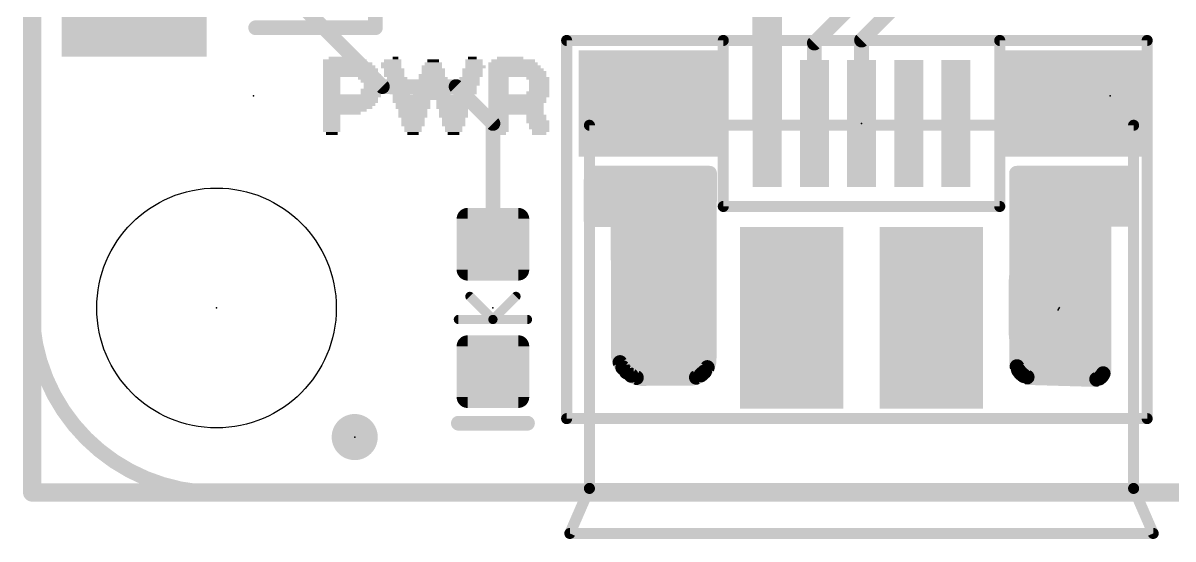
# Model space of a CAD drawing. Extents: x -33 to 53.6, y -19.6 to 58.5.
# Drawn here: x -0.13 to 15.72, y -0.64 to 6.46 of the extents above; entities that cross this region are included whole.
import ezdxf

# ---------------------------------------------------------------- set-up
doc = ezdxf.new("R2010")
doc.units = 0
for name, color, linetype in [('1', 12, 'CONTINUOUS'), ('16', 132, 'CONTINUOUS'), ('19', 53, 'CONTINUOUS'), ('20', 31, 'CONTINUOUS'), ('21', 41, 'CONTINUOUS'), ('23', 53, 'CONTINUOUS'), ('24', 53, 'CONTINUOUS'), ('51', 53, 'CONTINUOUS')]:
    doc.layers.add(name, color=color, linetype=linetype)

# ---------------------------------------------------------------- blocks, each defined once
blk = doc.blocks.new('RECT160000X160000R30')
at = {"const_width": 0.15}
blk.add_lwpolyline([(0.425, -0.35), (0.425, 0.35, 0.4142), (0.35, 0.425), (-0.35, 0.425, 0.4142), (-0.425, 0.35), (-0.425, -0.35, 0.4142), (-0.35, -0.425), (0.35, -0.425, 0.4142)], format="xyb", close=True, dxfattribs=at)
blk.add_solid([(-0.3754, -0.3754), (0.3754, -0.3754), (-0.3754, 0.3754), (0.3754, 0.3754)])
blk = doc.blocks.new('PIE')
at = {"const_width": 0.5}
blk.add_lwpolyline([(0, -0.25, 1), (0, 0.25, 1), (0, -0.25)], format="xyb", dxfattribs=at)
blk = doc.blocks.new('RECT')
blk.add_solid([(-0.5, -0.5), (0.5, -0.5), (-0.5, 0.5), (0.5, 0.5)])
blk = doc.blocks.new('RECT336000X224000R100')
at = {"const_width": 0.7}
blk.add_lwpolyline([(0.7, 0), (0.7, 0, 0.4142), (0.35, 0.35), (-0.35, 0.35, 0.4142), (-0.7, 0), (-0.7, 0, 0.4142), (-0.35, -0.35), (0.35, -0.35, 0.4142)], format="xyb", close=True, dxfattribs=at)
blk.add_solid([(-0.3754, -0.0254), (0.3754, -0.0254), (-0.3754, 0.0254), (0.3754, 0.0254)])
blk = doc.blocks.new('RECT240000X176000R100')
at = {"const_width": 0.55}
blk.add_lwpolyline([(0.475, 0), (0.475, 0, 0.4142), (0.2, 0.275), (-0.2, 0.275, 0.4142), (-0.475, 0), (-0.475, 0, 0.4142), (-0.2, -0.275), (0.2, -0.275, 0.4142)], format="xyb", close=True, dxfattribs=at)
blk.add_solid([(-0.2254, -0.0254), (0.2254, -0.0254), (-0.2254, 0.0254), (0.2254, 0.0254)])
blk = doc.blocks.new('RECT208000X160000R100')
at = {"const_width": 0.5}
blk.add_lwpolyline([(0.4, 0), (0.4, 0, 0.4142), (0.15, 0.25), (-0.15, 0.25, 0.4142), (-0.4, 0), (-0.4, 0, 0.4142), (-0.15, -0.25), (0.15, -0.25, 0.4142)], format="xyb", close=True, dxfattribs=at)
blk.add_solid([(-0.1754, -0.0254), (0.1754, -0.0254), (-0.1754, 0.0254), (0.1754, 0.0254)])

msp = doc.modelspace()

# ---------------------------------------------------------------- linework, layer by layer
at = {"layer": '1'}
for points, const_width in [([(0, 53.213), (0, 0)], 0.254), ([(10.78, 6.1872), (12.5984, 8.0056)], 0.2032), ([(4.826, 5.588), (2.54, 7.874)], 0.2032), ([(11.43, 6.2276), (13.0302, 7.8278)], 0.2032), ([(10.13, 5.08), (10.13, 6.731)], 0.4064), ([(7.366, 6.223), (9.525, 6.223)], 0.1524), ([(7.366, 1.016), (7.366, 6.223)], 0.1524), ([(9.525, 6.223), (9.525, 3.937)], 0.1524), ([(10.78, 5.08), (10.78, 6.1872)], 0.2032), ([(11.43, 5.08), (11.43, 6.2276)], 0.2032), ([(13.335, 3.937), (13.335, 6.223)], 0.1524), ([(13.335, 6.223), (15.367, 6.223)], 0.1524), ([(15.367, 6.223), (15.367, 1.016)], 0.1524), ([(5.842, 5.588), (4.826, 5.588)], 0.2032), ([(6.35, 5.08), (5.842, 5.588)], 0.2032), ([(6.35, 3.417), (6.35, 5.08)], 0.2032), ([(7.705, 4.395), (7.7, 3.755)], 0.2032), ([(9.335, 4.395), (7.705, 4.395)], 0.2032), ([(9.33, 1.855), (9.335, 4.395)], 0.2032), ([(13.567, 1.785), (13.567, 4.395)], 0.2032), ([(13.567, 4.395), (15.148, 4.395)], 0.2032), ([(15.148, 4.395), (15.148, 3.76)], 0.2032), ([(7.704, 4.2672), (9.3347, 4.2672)], 0.2032), ([(13.567, 4.2672), (15.148, 4.2672)], 0.2032), ([(7.7024, 4.064), (9.3343, 4.064)], 0.2032), ([(13.567, 4.064), (15.148, 4.064)], 0.2032), ([(9.525, 3.937), (13.335, 3.937)], 0.1524), ([(7.7, 3.755), (8.075, 3.755)], 0.2032), ([(7.7008, 3.8608), (9.3339, 3.8608)], 0.2032), ([(8.075, 3.755), (8.08, 1.865)], 0.2032), ([(13.567, 3.8608), (15.148, 3.8608)], 0.2032), ([(15.148, 3.76), (14.77, 3.76)], 0.2032), ([(14.77, 3.76), (14.77, 1.675)], 0.2032), ([(8.0753, 3.6576), (9.3335, 3.6576)], 0.2032), ([(13.567, 3.6576), (14.77, 3.6576)], 0.2032), ([(8.0758, 3.4544), (9.3331, 3.4544)], 0.2032), ([(13.567, 3.4544), (14.77, 3.4544)], 0.2032), ([(8.0763, 3.2512), (9.3327, 3.2512)], 0.2032), ([(13.567, 3.2512), (14.77, 3.2512)], 0.2032), ([(8.0769, 3.048), (9.3323, 3.048)], 0.2032), ([(13.567, 3.048), (14.77, 3.048)], 0.2032), ([(8.0774, 2.8448), (9.3319, 2.8448)], 0.2032), ([(13.567, 2.8448), (14.77, 2.8448)], 0.2032), ([(8.0779, 2.6416), (9.3315, 2.6416)], 0.2032), ([(13.567, 2.6416), (14.77, 2.6416)], 0.2032), ([(8.0785, 2.4384), (9.3311, 2.4384)], 0.2032), ([(13.567, 2.4384), (14.77, 2.4384)], 0.2032), ([(8.079, 2.2352), (9.3307, 2.2352)], 0.2032), ([(13.567, 2.2352), (14.77, 2.2352)], 0.2032), ([(8.0796, 2.032), (9.3303, 2.032)], 0.2032), ([(13.567, 2.032), (14.77, 2.032)], 0.2032), ([(8.08, 1.865), (8.101, 1.7885)], 0.2032), ([(8.0899, 1.8288), (9.3285, 1.8288)], 0.2032), ([(9.3261, 1.7857), (9.33, 1.855)], 0.2032), ([(13.567, 1.8288), (14.77, 1.8288)], 0.2032), ([(8.101, 1.7885), (8.1385, 1.7186)], 0.2032), ([(8.1385, 1.7186), (8.1906, 1.6588)], 0.2032), ([(8.1906, 1.6588), (8.2548, 1.6121)], 0.2032), ([(9.2148, 1.6155), (9.2665, 1.6618)], 0.2032), ([(9.2665, 1.6618), (9.3045, 1.7198)], 0.2032), ([(9.3045, 1.7198), (9.3261, 1.7857)], 0.2032), ([(13.573, 1.7327), (13.567, 1.785)], 0.2032), ([(13.5922, 1.6838), (13.573, 1.7327)], 0.2032), ([(13.6235, 1.6415), (13.5922, 1.6838)], 0.2032), ([(14.77, 1.675), (14.7605, 1.6353)], 0.2032), ([(8.2362, 1.6256), (9.2261, 1.6256)], 0.2032), ([(8.2548, 1.6121), (8.3277, 1.5808)], 0.2032), ([(8.3277, 1.5808), (8.4057, 1.5665)], 0.2032), ([(8.4057, 1.5665), (8.485, 1.57)], 0.2032), ([(8.485, 1.57), (9.085, 1.57)], 0.2032), ([(9.085, 1.57), (9.1529, 1.5842)], 0.2032), ([(9.1529, 1.5842), (9.2148, 1.6155)], 0.2032), ([(13.6647, 1.6087), (13.6235, 1.6415)], 0.2032), ([(13.6435, 1.6256), (14.7546, 1.6256)], 0.2032), ([(13.713, 1.5878), (13.6647, 1.6087)], 0.2032), ([(13.765, 1.58), (13.713, 1.5878)], 0.2032), ([(14.63, 1.555), (13.765, 1.58)], 0.2032), ([(14.6707, 1.5583), (14.63, 1.555)], 0.2032), ([(14.7083, 1.574), (14.6707, 1.5583)], 0.2032), ([(14.7393, 1.6005), (14.7083, 1.574)], 0.2032), ([(14.7605, 1.6353), (14.7393, 1.6005)], 0.2032), ([(15.367, 1.016), (7.366, 1.016)], 0.1524), ([(0, 0), (22.86, 0)], 0.254)]:
    msp.add_lwpolyline(points, dxfattribs=dict(at, const_width=const_width))
for points, const_width in [([(7.366, 6.2611, 1), (7.366, 6.1849)], 0.0762), ([(7.4041, 6.223, 1), (7.3279, 6.223)], 0.0762), ([(9.5631, 6.223, 1), (9.4869, 6.223)], 0.0762), ([(9.525, 6.1849, 1), (9.525, 6.2611)], 0.0762), ([(10.8308, 6.1872, 1), (10.7292, 6.1872)], 0.1016), ([(10.7441, 6.2231, 1), (10.8159, 6.1513)], 0.1016), ([(11.4808, 6.2276, 1), (11.3792, 6.2276)], 0.1016), ([(11.3941, 6.2635, 1), (11.4659, 6.1917)], 0.1016), ([(13.3731, 6.223, 1), (13.2969, 6.223)], 0.0762), ([(13.335, 6.2611, 1), (13.335, 6.1849)], 0.0762), ([(15.4051, 6.223, 1), (15.3289, 6.223)], 0.0762), ([(15.367, 6.1849, 1), (15.367, 6.2611)], 0.0762), ([(4.826, 5.6388, 1), (4.826, 5.5372)], 0.1016), ([(4.7901, 5.5521, 1), (4.8619, 5.6239)], 0.1016), ([(5.8779, 5.6239, 1), (5.8061, 5.5521)], 0.1016), ([(5.842, 5.5372, 1), (5.842, 5.6388)], 0.1016), ([(6.4008, 5.08, 1), (6.2992, 5.08)], 0.1016), ([(6.3141, 5.0441, 1), (6.3859, 5.1159)], 0.1016), ([(10.0284, 5.08, 1), (10.2316, 5.08)], 0.2032), ([(10.7292, 5.08, 1), (10.8308, 5.08)], 0.1016), ([(11.3792, 5.08, 1), (11.4808, 5.08)], 0.1016), ([(7.7558, 4.3946, 1), (7.6542, 4.3954)], 0.1016), ([(7.705, 4.4458, 1), (7.705, 4.3442)], 0.1016), ([(9.3858, 4.3949, 1), (9.2842, 4.3951)], 0.1016), ([(9.335, 4.3442, 1), (9.335, 4.4458)], 0.1016), ([(13.6178, 4.395, 1), (13.5162, 4.395)], 0.1016), ([(13.567, 4.4458, 1), (13.567, 4.3442)], 0.1016), ([(15.1988, 4.395, 1), (15.0972, 4.395)], 0.1016), ([(15.148, 4.3442, 1), (15.148, 4.4458)], 0.1016), ([(7.704, 4.318, 1), (7.704, 4.2164)], 0.1016), ([(9.3347, 4.2164, 1), (9.3347, 4.318)], 0.1016), ([(13.567, 4.318, 1), (13.567, 4.2164)], 0.1016), ([(15.148, 4.2164, 1), (15.148, 4.318)], 0.1016), ([(7.7024, 4.1148, 1), (7.7024, 4.0132)], 0.1016), ([(9.3343, 4.0132, 1), (9.3343, 4.1148)], 0.1016), ([(13.567, 4.1148, 1), (13.567, 4.0132)], 0.1016), ([(15.148, 4.0132, 1), (15.148, 4.1148)], 0.1016), ([(9.525, 3.9751, 1), (9.525, 3.8989)], 0.0762), ([(9.4869, 3.937, 1), (9.5631, 3.937)], 0.0762), ([(13.2969, 3.937, 1), (13.3731, 3.937)], 0.0762), ([(13.335, 3.8989, 1), (13.335, 3.9751)], 0.0762), ([(7.7, 3.8058, 1), (7.7, 3.7042)], 0.1016), ([(7.6492, 3.7554, 1), (7.7508, 3.7546)], 0.1016), ([(7.7008, 3.9116, 1), (7.7008, 3.81)], 0.1016), ([(8.1258, 3.7551, 1), (8.0242, 3.7549)], 0.1016), ([(8.075, 3.7042, 1), (8.075, 3.8058)], 0.1016), ([(9.3339, 3.81, 1), (9.3339, 3.9116)], 0.1016), ([(13.567, 3.9116, 1), (13.567, 3.81)], 0.1016), ([(14.77, 3.8108, 1), (14.77, 3.7092)], 0.1016), ([(14.8208, 3.76, 1), (14.7192, 3.76)], 0.1016), ([(15.0972, 3.76, 1), (15.1988, 3.76)], 0.1016), ([(15.148, 3.81, 1), (15.148, 3.9116)], 0.1016), ([(15.148, 3.7092, 1), (15.148, 3.8108)], 0.1016), ([(8.0753, 3.7084, 1), (8.0753, 3.6068)], 0.1016), ([(9.3335, 3.6068, 1), (9.3335, 3.7084)], 0.1016), ([(13.567, 3.7084, 1), (13.567, 3.6068)], 0.1016), ([(14.77, 3.6068, 1), (14.77, 3.7084)], 0.1016), ([(8.0758, 3.5052, 1), (8.0758, 3.4036)], 0.1016), ([(9.3331, 3.4036, 1), (9.3331, 3.5052)], 0.1016), ([(13.567, 3.5052, 1), (13.567, 3.4036)], 0.1016), ([(14.77, 3.4036, 1), (14.77, 3.5052)], 0.1016), ([(6.2992, 3.417, 1), (6.4008, 3.417)], 0.1016), ([(8.0763, 3.302, 1), (8.0763, 3.2004)], 0.1016), ([(9.3327, 3.2004, 1), (9.3327, 3.302)], 0.1016), ([(13.567, 3.302, 1), (13.567, 3.2004)], 0.1016), ([(14.77, 3.2004, 1), (14.77, 3.302)], 0.1016), ([(8.0769, 3.0988, 1), (8.0769, 2.9972)], 0.1016), ([(9.3323, 2.9972, 1), (9.3323, 3.0988)], 0.1016), ([(13.567, 3.0988, 1), (13.567, 2.9972)], 0.1016), ([(14.77, 2.9972, 1), (14.77, 3.0988)], 0.1016), ([(8.0774, 2.8956, 1), (8.0774, 2.794)], 0.1016), ([(9.3319, 2.794, 1), (9.3319, 2.8956)], 0.1016), ([(13.567, 2.8956, 1), (13.567, 2.794)], 0.1016), ([(14.77, 2.794, 1), (14.77, 2.8956)], 0.1016), ([(8.0779, 2.6924, 1), (8.0779, 2.5908)], 0.1016), ([(9.3315, 2.5908, 1), (9.3315, 2.6924)], 0.1016), ([(13.567, 2.6924, 1), (13.567, 2.5908)], 0.1016), ([(14.77, 2.5908, 1), (14.77, 2.6924)], 0.1016), ([(8.0785, 2.4892, 1), (8.0785, 2.3876)], 0.1016), ([(9.3311, 2.3876, 1), (9.3311, 2.4892)], 0.1016), ([(13.567, 2.4892, 1), (13.567, 2.3876)], 0.1016), ([(14.77, 2.3876, 1), (14.77, 2.4892)], 0.1016), ([(8.079, 2.286, 1), (8.079, 2.1844)], 0.1016), ([(9.3307, 2.1844, 1), (9.3307, 2.286)], 0.1016), ([(13.567, 2.286, 1), (13.567, 2.1844)], 0.1016), ([(14.77, 2.1844, 1), (14.77, 2.286)], 0.1016), ([(8.0796, 2.0828, 1), (8.0796, 1.9812)], 0.1016), ([(9.3303, 1.9812, 1), (9.3303, 2.0828)], 0.1016), ([(13.567, 2.0828, 1), (13.567, 1.9812)], 0.1016), ([(14.77, 1.9812, 1), (14.77, 2.0828)], 0.1016), ([(8.129, 1.8785, 1), (8.031, 1.8515)], 0.1016), ([(8.0292, 1.8649, 1), (8.1308, 1.8651)], 0.1016), ([(8.0899, 1.8796, 1), (8.0899, 1.778)], 0.1016), ([(9.2792, 1.8551, 1), (9.3808, 1.8549)], 0.1016), ([(9.3807, 1.8522, 1), (9.2793, 1.8578)], 0.1016), ([(9.3285, 1.778, 1), (9.3285, 1.8796)], 0.1016), ([(13.567, 1.8796, 1), (13.567, 1.778)], 0.1016), ([(14.77, 1.778, 1), (14.77, 1.8796)], 0.1016), ([(8.1458, 1.8125, 1), (8.0562, 1.7645)], 0.1016), ([(8.052, 1.775, 1), (8.15, 1.802)], 0.1016), ([(8.1768, 1.752, 1), (8.1002, 1.6852)], 0.1016), ([(8.0938, 1.6946, 1), (8.1833, 1.7426)], 0.1016), ([(8.2206, 1.6998, 1), (8.1607, 1.6177)], 0.1016), ([(9.3004, 1.6239, 1), (9.2327, 1.6996)], 0.1016), ([(9.2562, 1.7357, 1), (9.3528, 1.704)], 0.1016), ([(9.347, 1.692, 1), (9.262, 1.7476)], 0.1016), ([(9.2754, 1.7886, 1), (9.3769, 1.7829)], 0.1016), ([(9.3744, 1.7699, 1), (9.2779, 1.8016)], 0.1016), ([(13.6175, 1.7908, 1), (13.5165, 1.7792)], 0.1016), ([(13.5162, 1.785, 1), (13.6178, 1.785)], 0.1016), ([(13.6202, 1.7514, 1), (13.5257, 1.7141)], 0.1016), ([(13.5225, 1.727, 1), (13.6234, 1.7385)], 0.1016), ([(13.6331, 1.714, 1), (13.5514, 1.6536)], 0.1016), ([(13.545, 1.6652, 1), (13.6395, 1.7024)], 0.1016), ([(14.8194, 1.6632, 1), (14.7206, 1.6868)], 0.1016), ([(8.1524, 1.6254, 1), (8.2289, 1.6922)], 0.1016), ([(8.2362, 1.6764, 1), (8.2362, 1.5748)], 0.1016), ([(8.2748, 1.6588, 1), (8.2348, 1.5654)], 0.1016), ([(8.2249, 1.571, 1), (8.2847, 1.6531)], 0.1016), ([(8.3368, 1.6308, 1), (8.3186, 1.5308)], 0.1016), ([(8.3077, 1.5341, 1), (8.3477, 1.6275)], 0.1016), ([(8.4035, 1.6173, 1), (8.408, 1.5158)], 0.1016), ([(8.3966, 1.5166, 1), (8.4149, 1.6165)], 0.1016), ([(8.485, 1.6208, 1), (8.485, 1.5192)], 0.1016), ([(8.4872, 1.5192, 1), (8.4828, 1.6208)], 0.1016), ([(9.0746, 1.6197, 1), (9.0954, 1.5203)], 0.1016), ([(9.085, 1.5192, 1), (9.085, 1.6208)], 0.1016), ([(9.13, 1.6295, 1), (9.1758, 1.5389)], 0.1016), ([(9.1633, 1.5345, 1), (9.1425, 1.6339)], 0.1016), ([(9.181, 1.6534, 1), (9.2487, 1.5776)], 0.1016), ([(9.2377, 1.5702, 1), (9.1919, 1.6608)], 0.1016), ([(9.224, 1.6896, 1), (9.309, 1.634)], 0.1016), ([(9.2261, 1.5748, 1), (9.2261, 1.6764)], 0.1016), ([(13.6552, 1.6813, 1), (13.5919, 1.6017)], 0.1016), ([(13.5827, 1.6113, 1), (13.6644, 1.6717)], 0.1016), ([(13.6435, 1.6764, 1), (13.6435, 1.5748)], 0.1016), ([(13.685, 1.6553, 1), (13.6445, 1.5622)], 0.1016), ([(13.6331, 1.569, 1), (13.6963, 1.6485)], 0.1016), ([(13.7205, 1.638, 1), (13.7055, 1.5375)], 0.1016), ([(13.6927, 1.5412, 1), (13.7332, 1.6344)], 0.1016), ([(13.7665, 1.6308, 1), (13.7635, 1.5292)], 0.1016), ([(13.7575, 1.5298, 1), (13.7725, 1.6302)], 0.1016), ([(14.6259, 1.6056, 1), (14.6341, 1.5044)], 0.1016), ([(14.6511, 1.6052, 1), (14.6902, 1.5114)], 0.1016), ([(14.6285, 1.5042, 1), (14.6315, 1.6058)], 0.1016), ([(14.6753, 1.6125, 1), (14.7414, 1.5354)], 0.1016), ([(14.6747, 1.5076, 1), (14.6666, 1.6089)], 0.1016), ([(14.6959, 1.627, 1), (14.7827, 1.574)], 0.1016), ([(14.7278, 1.5271, 1), (14.6888, 1.6208)], 0.1016), ([(14.7724, 1.5619, 1), (14.7062, 1.6391)], 0.1016), ([(14.7111, 1.6471, 1), (14.81, 1.6235)], 0.1016), ([(14.8039, 1.6089, 1), (14.7172, 1.6618)], 0.1016), ([(14.7192, 1.675, 1), (14.8208, 1.675)], 0.1016), ([(14.7546, 1.5748, 1), (14.7546, 1.6764)], 0.1016), ([(7.366, 1.0541, 1), (7.366, 0.9779)], 0.0762), ([(7.3279, 1.016, 1), (7.4041, 1.016)], 0.0762), ([(15.3289, 1.016, 1), (15.4051, 1.016)], 0.0762), ([(15.367, 0.9779, 1), (15.367, 1.0541)], 0.0762), ([(0, 0.0635, 1), (0, -0.0635)], 0.127), ([(-0.0635, 0, 1), (0.0635, 0)], 0.127)]:
    msp.add_lwpolyline(points, format="xyb", dxfattribs=dict(at, const_width=const_width))
at = {"layer": '16'}
for points, const_width in [([(0, 53.213), (0, 0)], 0.254), ([(7.366, 6.223), (15.367, 6.223)], 0.1524), ([(7.366, 1.016), (7.366, 6.223)], 0.1524), ([(15.367, 6.223), (15.367, 1.016)], 0.1524), ([(15.367, 1.016), (7.366, 1.016)], 0.1524), ([(0, 0), (22.86, 0)], 0.254)]:
    msp.add_lwpolyline(points, dxfattribs=dict(at, const_width=const_width))
for points, const_width in [([(7.366, 6.2611, 1), (7.366, 6.1849)], 0.0762), ([(7.4041, 6.223, 1), (7.3279, 6.223)], 0.0762), ([(15.4051, 6.223, 1), (15.3289, 6.223)], 0.0762), ([(15.367, 6.1849, 1), (15.367, 6.2611)], 0.0762), ([(7.366, 1.0541, 1), (7.366, 0.9779)], 0.0762), ([(7.3279, 1.016, 1), (7.4041, 1.016)], 0.0762), ([(15.3289, 1.016, 1), (15.4051, 1.016)], 0.0762), ([(15.367, 0.9779, 1), (15.367, 1.0541)], 0.0762), ([(0, 0.0635, 1), (0, -0.0635)], 0.127), ([(-0.0635, 0, 1), (0.0635, 0)], 0.127)]:
    msp.add_lwpolyline(points, format="xyb", dxfattribs=dict(at, const_width=const_width))
at = {"layer": '19'}
msp.add_line((14.1586, 2.5491), (14.13, 2.505), dxfattribs=at)
at = {"layer": '20', "const_width": 0.2032}
for points in [[(0, 55.88), (0, 2.54)], [(2.54, 0), (20.32, 0)]]:
    msp.add_lwpolyline(points, dxfattribs=at)
at = {"layer": '20'}
for points, const_width in [([(0, 2.54, 0.4142), (2.54, 0)], 0.2032), ([(0.0508, 2.54, 1), (-0.0508, 2.54)], 0.1016), ([(-0.0508, 2.54, 1), (0.0508, 2.54)], 0.1016), ([(2.54, 0.0508, 1), (2.54, -0.0508)], 0.1016), ([(2.54, -0.0508, 1), (2.54, 0.0508)], 0.1016)]:
    msp.add_lwpolyline(points, format="xyb", dxfattribs=dict(at, const_width=const_width))
msp.add_circle((2.54, 2.54), 1.651, dxfattribs=at)
at = {"layer": '21', "const_width": 0.2032}
for points in [[(4.73, 7.148), (4.73, 6.398)], [(4.73, 6.398), (3.08, 6.398)], [(6.8262, 0.9525), (5.8738, 0.9525)]]:
    msp.add_lwpolyline(points, dxfattribs=at)
at = {"layer": '21', "const_width": 0.1016}
for points in [[(3.08, 6.4488, 1), (3.08, 6.3472)], [(4.73, 6.3472, 1), (4.73, 6.4488)], [(4.6792, 6.398, 1), (4.7808, 6.398)], [(5.8738, 1.0033, 1), (5.8738, 0.9017)], [(6.8262, 0.9017, 1), (6.8262, 1.0033)]]:
    msp.add_lwpolyline(points, format="xyb", dxfattribs=at)
at = {"layer": '23'}
for p in [(3.048, 5.461), (14.859, 5.461), (11.43, 5.08), (2.54, 2.54), (6.35, 2.54), (4.445, 0.762)]:
    msp.add_point(p, dxfattribs=at)
at = {"layer": '24'}
msp.add_point((4.445, 0.762), dxfattribs=at)
at = {"layer": '51'}
for points, const_width in [([(15.18, 5.055), (7.68, 5.055)], 0.1524), ([(7.68, 5.055), (7.68, 0.055)], 0.1524), ([(15.18, 0.055), (15.18, 5.055)], 0.1524), ([(6.35, 2.3813), (6.0325, 2.6987)], 0.127), ([(6.35, 2.3813), (6.6675, 2.6987)], 0.127), ([(6.35, 2.3813), (5.8738, 2.3813)], 0.127), ([(6.8262, 2.3813), (6.35, 2.3813)], 0.127), ([(7.41, -0.565), (7.68, 0.055)], 0.1524), ([(7.68, 0.055), (15.18, 0.055)], 0.1524), ([(15.45, -0.565), (15.18, 0.055)], 0.1524), ([(15.45, -0.565), (7.41, -0.565)], 0.1524)]:
    msp.add_lwpolyline(points, dxfattribs=dict(at, const_width=const_width))
for points, const_width in [([(7.68, 5.0931, 1), (7.68, 5.0169)], 0.0762), ([(7.7181, 5.055, 1), (7.6419, 5.055)], 0.0762), ([(15.2181, 5.055, 1), (15.1419, 5.055)], 0.0762), ([(15.18, 5.0169, 1), (15.18, 5.0931)], 0.0762), ([(6.055, 2.7212, 1), (6.01, 2.6763)], 0.0635), ([(6.69, 2.6763, 1), (6.645, 2.7212)], 0.0635), ([(5.8738, 2.413, 1), (5.8738, 2.3495)], 0.0635), ([(6.35, 2.413, 1), (6.35, 2.3495)], 0.0635), ([(6.3275, 2.4037, 1), (6.3725, 2.3588)], 0.0635), ([(6.3275, 2.3588, 1), (6.3725, 2.4037)], 0.0635), ([(6.35, 2.3495, 1), (6.35, 2.413)], 0.0635), ([(6.8262, 2.3495, 1), (6.8262, 2.413)], 0.0635), ([(7.68, 0.0931, 1), (7.68, 0.0169)], 0.0762), ([(7.6419, 0.055, 1), (7.7181, 0.055)], 0.0762), ([(7.7149, 0.0398, 1), (7.6451, 0.0702)], 0.0762), ([(15.2149, 0.0702, 1), (15.1451, 0.0398)], 0.0762), ([(15.1419, 0.055, 1), (15.2181, 0.055)], 0.0762), ([(15.18, 0.0169, 1), (15.18, 0.0931)], 0.0762), ([(7.41, -0.5269, 1), (7.41, -0.6031)], 0.0762), ([(7.3751, -0.5498, 1), (7.4449, -0.5802)], 0.0762), ([(15.4151, -0.5802, 1), (15.4849, -0.5498)], 0.0762), ([(15.45, -0.6031, 1), (15.45, -0.5269)], 0.0762)]:
    msp.add_lwpolyline(points, format="xyb", dxfattribs=dict(at, const_width=const_width))

# ---------------------------------------------------------------- block references
at = {"layer": '1'}
for p, xscale, yscale, rotation in [((1.405, 6.598), 1.2, 2, 270), ((8.53, 5.355), 1.46, 2, 90), ((14.33, 5.355), 1.46, 2, 90), ((10.13, 5.08), 1.75, 0.4, 90), ((10.78, 5.08), 1.75, 0.4, 90), ((11.43, 5.08), 1.75, 0.4, 90), ((12.08, 5.08), 1.75, 0.4, 90), ((12.73, 5.08), 1.75, 0.4, 90), ((10.4675, 2.405), 2.5, 1.425, 90), ((12.3925, 2.405), 2.5, 1.425, 90)]:
    msp.add_blockref('RECT', p, dxfattribs=dict(at, xscale=xscale, yscale=yscale, rotation=rotation))
for name, p, rotation in [('RECT160000X160000R30', (6.35, 3.417), 180), ('RECT240000X176000R100', (8.6986, 2.3491), 90), ('RECT160000X160000R30', (6.35, 1.663), 180)]:
    msp.add_blockref(name, p, dxfattribs=dict(at, rotation=rotation))
msp.add_blockref('PIE', (14.13, 2.505), dxfattribs=at)
at = {"layer": '1', "xscale": 0.635, "yscale": 0.635}
msp.add_blockref('PIE', (4.445, 0.762), dxfattribs=at)
at = {"layer": '16', "rotation": 90}
for name, p in [('RECT208000X160000R100', (9, 5.275)), ('RECT208000X160000R100', (13.86, 5.275)), ('RECT336000X224000R100', (8.6986, 2.5491)), ('RECT336000X224000R100', (14.1586, 2.5491))]:
    msp.add_blockref(name, p, dxfattribs=at)
at = {"layer": '16', "xscale": 0.635, "yscale": 0.635}
msp.add_blockref('PIE', (4.445, 0.762), dxfattribs=at)
at = {"layer": '21', "yscale": 0.04}
for p, xscale in [((4.308, 5.941), 0.6), ((4.348, 5.901), 0.68), ((4.368, 5.861), 0.72), ((4.268, 5.981), 0.36), ((4.948, 5.901), 0.28), ((4.948, 5.861), 0.28), ((4.968, 5.941), 0.24), ((5.008, 5.981), 0.08), ((5.508, 5.861), 0.28), ((5.528, 5.901), 0.24), ((5.528, 5.941), 0.16), ((6.088, 5.941), 0.24), ((6.088, 5.901), 0.24), ((6.108, 5.861), 0.28), ((6.068, 5.981), 0.12), ((6.628, 5.901), 0.68), ((6.648, 5.861), 0.72), ((6.628, 5.941), 0.6), ((6.588, 5.981), 0.36), ((4.388, 5.821), 0.76), ((4.388, 5.781), 0.76), ((4.408, 5.741), 0.8), ((4.128, 5.701), 0.24), ((4.648, 5.701), 0.32), ((4.988, 5.821), 0.28), ((4.988, 5.781), 0.28), ((4.988, 5.741), 0.28), ((5.028, 5.701), 0.28), ((5.508, 5.741), 0.36), ((5.528, 5.701), 0.4), ((5.528, 5.821), 0.32), ((5.528, 5.781), 0.32), ((6.028, 5.701), 0.28), ((6.068, 5.821), 0.28), ((6.068, 5.781), 0.28), ((6.068, 5.741), 0.28), ((6.668, 5.821), 0.76), ((6.688, 5.781), 0.8), ((6.688, 5.741), 0.8), ((6.428, 5.701), 0.28), ((6.968, 5.701), 0.32), ((4.128, 5.661), 0.24), ((4.128, 5.621), 0.24), ((4.128, 5.581), 0.24), ((4.128, 5.541), 0.24), ((4.668, 5.661), 0.28), ((4.668, 5.541), 0.28), ((4.688, 5.621), 0.24), ((4.688, 5.581), 0.24), ((5.028, 5.661), 0.28), ((5.028, 5.621), 0.28), ((5.068, 5.581), 0.28), ((5.068, 5.541), 0.28), ((5.508, 5.621), 0.44), ((5.528, 5.581), 0.48), ((5.528, 5.541), 0.48), ((5.528, 5.661), 0.4), ((5.988, 5.581), 0.28), ((5.988, 5.541), 0.28), ((6.028, 5.661), 0.28), ((6.028, 5.621), 0.28), ((6.428, 5.661), 0.28), ((6.428, 5.621), 0.28), ((6.428, 5.581), 0.28), ((6.428, 5.541), 0.28), ((6.988, 5.661), 0.28), ((6.988, 5.621), 0.28), ((6.988, 5.581), 0.28), ((6.988, 5.541), 0.28), ((4.128, 5.501), 0.24), ((4.408, 5.461), 0.8), ((4.388, 5.421), 0.76), ((4.388, 5.381), 0.76), ((4.668, 5.501), 0.28), ((5.068, 5.501), 0.28), ((5.528, 5.461), 1.12), ((5.528, 5.421), 1.12), ((5.228, 5.381), 0.52), ((5.508, 5.501), 0.52), ((5.808, 5.381), 0.48), ((5.988, 5.501), 0.28), ((6.428, 5.501), 0.28), ((6.708, 5.461), 0.84), ((6.688, 5.421), 0.8), ((6.688, 5.381), 0.8), ((6.968, 5.501), 0.32), ((4.368, 5.341), 0.72), ((4.348, 5.301), 0.68), ((4.308, 5.261), 0.6), ((4.268, 5.221), 0.52), ((5.248, 5.341), 0.48), ((5.248, 5.301), 0.48), ((5.248, 5.261), 0.4), ((5.248, 5.221), 0.4), ((5.808, 5.341), 0.48), ((5.808, 5.301), 0.48), ((5.808, 5.261), 0.4), ((5.808, 5.221), 0.4), ((6.668, 5.341), 0.76), ((6.668, 5.301), 0.76), ((6.668, 5.261), 0.76), ((6.668, 5.221), 0.76), ((4.128, 5.181), 0.24), ((4.128, 5.141), 0.24), ((4.128, 5.101), 0.24), ((4.128, 5.061), 0.24), ((5.248, 5.181), 0.4), ((5.248, 5.141), 0.32), ((5.248, 5.101), 0.32), ((5.248, 5.061), 0.32), ((5.808, 5.181), 0.4), ((5.808, 5.141), 0.32), ((5.808, 5.101), 0.32), ((5.808, 5.061), 0.32), ((6.428, 5.181), 0.28), ((6.428, 5.141), 0.28), ((6.428, 5.101), 0.28), ((6.428, 5.061), 0.28), ((6.948, 5.181), 0.28), ((6.948, 5.141), 0.28), ((6.968, 5.101), 0.32), ((6.988, 5.061), 0.28), ((4.128, 5.021), 0.24), ((4.128, 4.981), 0.24), ((4.128, 4.941), 0.16), ((5.248, 5.021), 0.24), ((5.248, 4.981), 0.24), ((5.248, 4.941), 0.16), ((5.808, 5.021), 0.24), ((5.808, 4.981), 0.24), ((5.808, 4.941), 0.16), ((6.428, 5.021), 0.28), ((6.428, 4.981), 0.28), ((6.428, 4.941), 0.2), ((6.988, 5.021), 0.28), ((7.008, 4.981), 0.24), ((6.988, 4.941), 0.2)]:
    msp.add_blockref('RECT', p, dxfattribs=dict(at, xscale=xscale))

doc.saveas('drawing.dxf')
